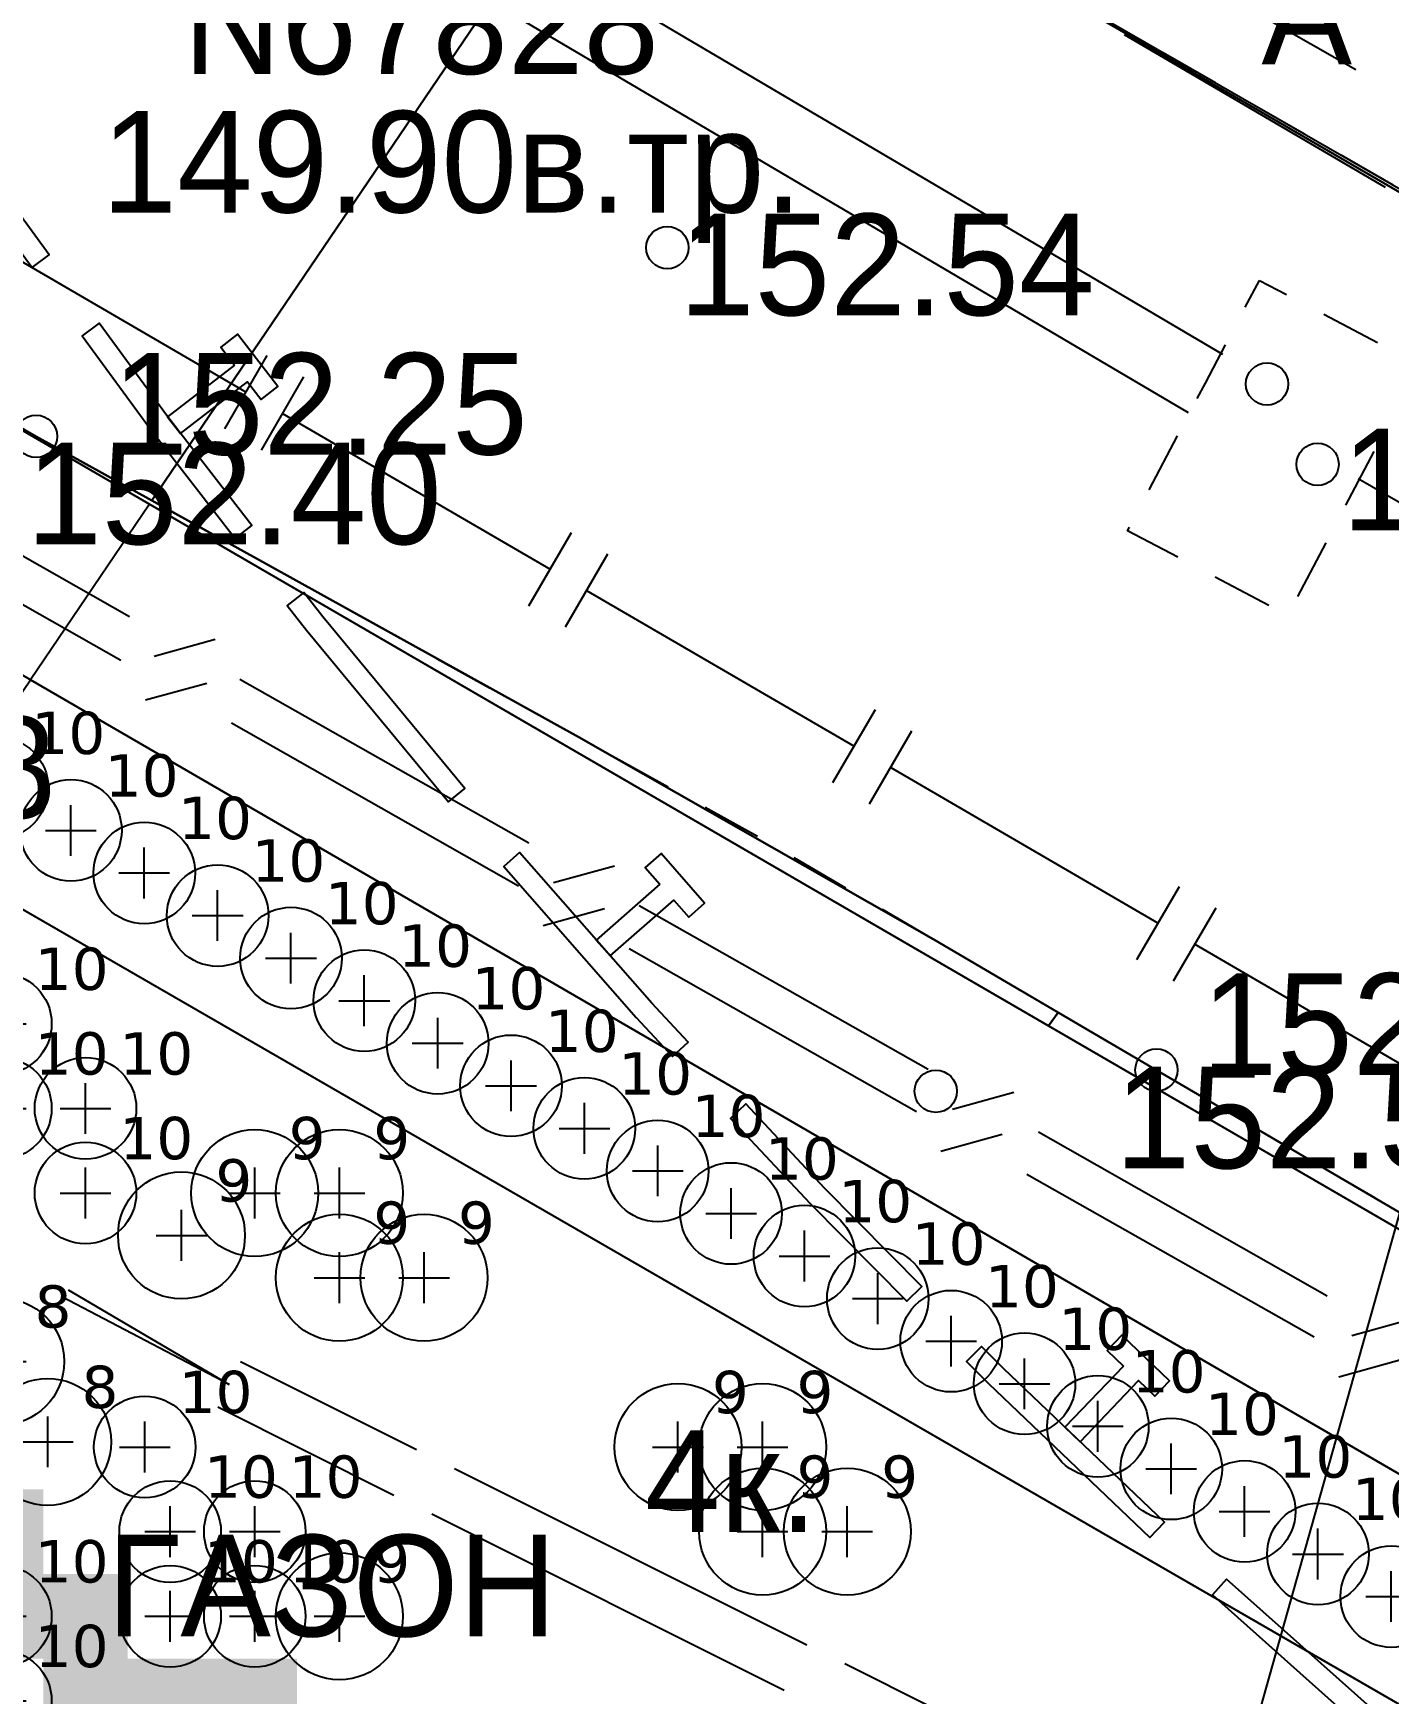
# Model space of a CAD drawing. Header units: metres. Extents: x -2743 to 126, y 13385 to 13916.
# Drawn here: x -1975.85 to -1959.83, y 13682.61 to 13702.22 of the extents above; entities that cross this region are included whole.
import ezdxf

# ---------------------------------------------------------------- set-up
doc = ezdxf.new("R2010")
doc.units = ezdxf.units.M
for name, color, linetype in [('GREEN_LABELS', 7, 'Continuous'), ('GREEN_SHRUBS', 94, 'Continuous'), ('GREEN_ZONE_ALLOWED', 3, 'Continuous'), ('link-улица Берзарина_Граница работ$0$ГП_Граница проектирования', 7, 'Continuous'), ('link-улица Берзарина_Покрытия — Новые$0$ДВ_ПП_Газон_Р', 7, 'Continuous'), ('link-улица Берзарина_Покрытия — Новые$0$ДВ_ПП_Тип2_Р_покрытия_ПЧ_Местные', 7, 'Continuous'), ('link-улица Берзарина_Покрытия — Новые$0$ДВ_ПП_Тип4_У_ПЧ за счет АБ_ТР', 7, 'Continuous'), ('link-улица Берзарина_Покрытия — Новые$0$ДВ_ПП_Тип5_Р ТР', 7, 'Continuous'), ('link-улица Берзарина_Покрытия — Новые$0$ДВ_ПП_Тип6_У_ТР_3м за счет Газона', 7, 'Continuous'), ('link_улица Берзарина_борта$0$ДВ_ГП_П_Борт_БР100.30.15', 7, 'Continuous'), ('link_улица Берзарина_борта$0$ДВ_ГП_П_Борт_Пониженный_бетонный', 7, 'Continuous'), ('link_улица Берзарина_Люки$0$_ГП_В1 колодцы_сущ.', 7, 'Continuous'), ('output[1-12]_3_ДЖКХ-24_03233kl$0$Красные линии', 7, 'Continuous'), ('output[1-12]_3_ДЖКХ-24_03233tp$0$Горизонтали', 7, 'Continuous'), ('output[1-12]_3_ДЖКХ-24_03233tp$0$Граница улицы', 7, 'Continuous'), ('output[1-12]_3_ДЖКХ-24_03233tp$0$Колодцы', 7, 'Continuous'), ('output[1-12]_3_ДЖКХ-24_03233tp$0$Леса и газоны', 7, 'Continuous'), ('output[1-12]_3_ДЖКХ-24_03233tp$0$Светофоры', 7, 'Continuous'), ('output[1-12]_3_ДЖКХ-24_03233up$0$Водопровод', 7, 'Continuous'), ('output[1-12]_3_ДЖКХ-24_03233up$0$Газопровод', 7, 'Continuous'), ('output[1-12]_3_ДЖКХ-24_03233up$0$Кабель связи', 7, 'Continuous'), ('output[1-12]_3_ДЖКХ-24_03233up$0$Кабель электрический', 7, 'Continuous'), ('output[1-12]_3_ДЖКХ-24_03233up$0$Подземные коммуникации', 7, 'Continuous')]:
    doc.layers.add(name, color=color, linetype=linetype)
doc.styles.add('unicode', font='DejaVuSans.ttf')

# ---------------------------------------------------------------- blocks, each defined once
blk = doc.blocks.new('GREEN_SHRUB_COTONEASTER_LUCIDUS')
for p, q in [((0, -0.3), (0, 0.3)), ((-0.3, 0), (0.3, 0))]:
    blk.add_line(p, q)
blk.add_circle((0, 0), 0.6)
at = {"style": 'unicode', "flags": 1}
for tag, p in [('POS', (0.4, 0.4)), ('NUM', (0.4, -0.9)), ('SPECIES', (0.4, -1.8)), ('NPA', (0.4, -2.7))]:
    blk.add_attdef(tag, p, '', height=0.5, dxfattribs=at)
blk = doc.blocks.new('GREEN_SHRUB_CORNUS_SERICEA')
for p, q in [((0, -0.3), (0, 0.3)), ((-0.3, 0), (0.3, 0))]:
    blk.add_line(p, q)
blk.add_circle((0, 0), 0.75)
at = {"style": 'unicode', "flags": 1}
for tag, p in [('POS', (0.4, 0.4)), ('NUM', (0.4, -0.9)), ('SPECIES', (0.4, -1.8)), ('NPA', (0.4, -2.7))]:
    blk.add_attdef(tag, p, '', height=0.5, dxfattribs=at)
blk = doc.blocks.new('GREEN_SHRUB_LONICERA_TATARICA')
for p, q in [((0, -0.3), (0, 0.3)), ((-0.3, 0), (0.3, 0))]:
    blk.add_line(p, q)
blk.add_circle((0, 0), 0.75)
at = {"style": 'unicode', "flags": 1}
for tag, p in [('POS', (0.4, 0.4)), ('NUM', (0.4, -0.9)), ('SPECIES', (0.4, -1.8)), ('NPA', (0.4, -2.7))]:
    blk.add_attdef(tag, p, '', height=0.5, dxfattribs=at)

msp = doc.modelspace()

# ---------------------------------------------------------------- hatches: boundary and pattern name
at = {"layer": 'GREEN_ZONE_ALLOWED', "transparency": 33554508}
h = msp.add_hatch(color=3, dxfattribs=at)
h.dxf.hatch_style = 1
h.paths.add_polyline_path([(-1992.7269999999999, 13684.022), (-1992.7269999999999, 13685.022), (-1992.7269999999999, 13686.022), (-1992.7269999999999, 13687.022), (-1991.7269999999999, 13687.022), (-1991.7269999999999, 13688.022), (-1990.7269999999999, 13688.022), (-1990.7269999999999, 13689.022), (-1990.7269999999999, 13690.022), (-1989.7269999999999, 13690.022), (-1989.7269999999999, 13691.022), (-1988.7269999999999, 13691.022), (-1987.7269999999999, 13691.022), (-1987.7269999999999, 13690.022), (-1986.7269999999999, 13690.022), (-1985.7269999999999, 13690.022), (-1985.7269999999999, 13689.022), (-1984.7269999999999, 13689.022), (-1983.7269999999999, 13689.022), (-1983.7269999999999, 13688.022), (-1982.7269999999999, 13688.022), (-1981.7269999999999, 13688.022), (-1981.7269999999999, 13687.022), (-1980.7269999999999, 13687.022), (-1979.7269999999999, 13687.022), (-1979.7269999999999, 13686.022), (-1978.7269999999999, 13686.022), (-1977.7269999999999, 13686.022), (-1977.7269999999999, 13685.022), (-1976.7269999999999, 13685.022), (-1975.7269999999999, 13685.022), (-1975.7269999999999, 13684.022), (-1974.7269999999999, 13684.022), (-1974.7269999999999, 13683.022), (-1973.7269999999999, 13683.022), (-1972.7269999999999, 13683.022), (-1972.7269999999999, 13682.022), (-1973.7269999999999, 13682.022), (-1974.7269999999999, 13682.022), (-1975.7269999999999, 13682.022), (-1975.7269999999999, 13683.022), (-1976.7269999999999, 13683.022), (-1977.7269999999999, 13683.022), (-1978.7269999999999, 13683.022), (-1979.7269999999999, 13683.022), (-1980.7269999999999, 13683.022), (-1980.7269999999999, 13682.022), (-1981.7269999999999, 13682.022), (-1981.7269999999999, 13681.022), (-1982.7269999999999, 13681.022), (-1982.7269999999999, 13680.022), (-1983.7269999999999, 13680.022), (-1984.7269999999999, 13680.022), (-1984.7269999999999, 13681.022), (-1985.7269999999999, 13681.022), (-1986.7269999999999, 13681.022), (-1987.7269999999999, 13681.022), (-1987.7269999999999, 13682.022), (-1988.7269999999999, 13682.022), (-1989.7269999999999, 13682.022), (-1989.7269999999999, 13683.022), (-1990.7269999999999, 13683.022), (-1991.7269999999999, 13683.022), (-1991.7269999999999, 13684.022), (-1992.7269999999999, 13684.022)])

# ---------------------------------------------------------------- linework, layer by layer
at = {"layer": 'link-улица Берзарина_Граница работ$0$ГП_Граница проектирования'}
msp.add_lwpolyline([(-1921.401797826757, 13649.4657275657), (-1933.1594, 13654.09219), (-1928.778698876347, 13664.62883794609), (-1988.078866047006, 13698.85925410055), (-1995.298717353486, 13686.45076689452), (-2001.646083162938, 13689.6933104648), (-2002.701033743228, 13690.38280305757), (-2013.581689738087, 13696.08301003195)], dxfattribs=at)
at = {"layer": 'link-улица Берзарина_Покрытия — Новые$0$ДВ_ПП_Газон_Р'}
msp.add_lwpolyline([(-1939.468366, 13670.799339), (-1949.957783, 13676.854248), (-1977.226722, 13692.594965), (-1975.877041, 13694.586002), (-1948.44946, 13678.673621), (-1938.236227, 13672.748314), (-1939.468366, 13670.799339)], close=True, dxfattribs=at)
at = {"layer": 'link-улица Берзарина_Покрытия — Новые$0$ДВ_ПП_Тип2_Р_покрытия_ПЧ_Местные'}
msp.add_lwpolyline([(-1982.025, 13701.036), (-1975.811, 13697.461), (-1974.442488, 13696.702241), (-1968.50946, 13705.454586), (-1968.50946, 13705.454586), (-1969.286836, 13705.905332), (-1973.33433, 13708.23659), (-1973.342087, 13708.282142), (-1973.933424, 13708.874879), (-1974.332235, 13709.593658), (-1974.521175, 13710.393656), (-1974.482897, 13711.230047), (-1974.425178, 13711.478617), (-1974.346702, 13711.720952), (-1974.247952, 13711.955757), (-1974.129408, 13712.181735), (-1973.707181, 13712.909583), (-1973.66024, 13712.982943), (-1973.6072, 13713.051815), (-1973.54838, 13713.11582), (-1973.484097, 13713.17458), (-1973.47049, 13713.31323), (-1973.371372, 13713.485694), (-1976.88066, 13715.27031)], dxfattribs=at)
msp.add_lwpolyline([(-1968.50946, 13705.454586), (-1974.442488, 13696.702241), (-1969.400187, 13693.906586), (-1965.20591, 13691.517475), (-1962.573262, 13689.975549), (-1952.591, 13684.129), (-1946.762066, 13680.708994), (-1939.96895, 13688.903004), (-1940.950006, 13689.474793), (-1968.50946, 13705.454586)], close=True, dxfattribs=at)
at = {"layer": 'link-улица Берзарина_Покрытия — Новые$0$ДВ_ПП_Тип4_У_ПЧ за счет АБ_ТР'}
for points in [[(-1965.20591, 13691.517475), (-1969.400187, 13693.906586), (-1974.442488, 13696.702241), (-1975.811, 13697.461), (-1980.276152, 13700.028344), (-1980.264345, 13700.021544), (-1980.252545, 13700.014734), (-1980.24075, 13700.007913), (-1980.228962, 13700.001081), (-1974.470824, 13696.66044), (-1963.847843, 13690.497414), (-1963.733681, 13690.655199), (-1965.20591, 13691.517475)], [(-1962.573262, 13689.975549), (-1963.733681, 13690.655199), (-1963.847843, 13690.497414), (-1946.831514, 13680.625224), (-1938.593018, 13675.84558), (-1936.899341, 13674.862976), (-1926.516649, 13668.839356), (-1923.054836, 13666.830951), (-1920.444446, 13665.316507), (-1915.507, 13662.452), (-1918.322982, 13664.108515), (-1920.43599, 13665.351502), (-1930.526, 13671.287), (-1936.854622, 13674.933711), (-1940.444, 13677.002), (-1946.762066, 13680.708994), (-1952.591, 13684.129), (-1962.573262, 13689.975549)]]:
    msp.add_lwpolyline(points, close=True, dxfattribs=at)
at = {"layer": 'link-улица Берзарина_Покрытия — Новые$0$ДВ_ПП_Тип5_Р ТР'}
msp.add_lwpolyline([(-1930.178774, 13685.493444), (-1931.226202, 13683.836642), (-1939.967302, 13688.904992), (-1940.950006, 13689.474793), (-1956.88284, 13698.76093), (-1968.508, 13705.456741), (-1967.384467, 13707.114166), (-1946.616231, 13695.072124), (-1946.435984, 13694.967102), (-1938.685787, 13690.450785), (-1937.965303, 13690.030933), (-1930.178774, 13685.493444)], close=True, dxfattribs=at)
at = {"layer": 'link-улица Берзарина_Покрытия — Новые$0$ДВ_ПП_Тип6_У_ТР_3м за счет Газона'}
msp.add_lwpolyline([(-1948.44946, 13678.673621), (-1975.877041, 13694.586002), (-1981.483516, 13697.838653), (-1982.343938, 13698.294011), (-1983.235817, 13698.680498), (-1984.155031, 13698.996516), (-1985.097456, 13699.240465), (-1984.832932, 13700.45562), (-1984.416488, 13700.346024), (-1983.698, 13700.114), (-1983.281704, 13701.34357), (-1982.49134, 13701.072166), (-1981.717908, 13700.757427), (-1980.96319, 13700.400138), (-1980.228962, 13700.001081), (-1974.470824, 13696.66044), (-1946.831514, 13680.625224), (-1948.44946, 13678.673621)], close=True, dxfattribs=at)
msp.add_lwpolyline([(-1974.470824, 13696.66044), (-1975.877041, 13694.586002)], dxfattribs=at)
at = {"layer": 'link_улица Берзарина_борта$0$ДВ_ГП_П_Борт_БР100.30.15'}
for points in [[(-1908.483959653988, 13673.42887914703), (-1909.8229598534786, 13673.036716375873), (-1911.1982451152282, 13672.963399274924), (-1912.5540405464112, 13673.205481280163), (-1913.834571254202, 13673.75951582757), (-1917.420691615587, 13675.83584546817), (-1920.884364190623, 13677.84127900306), (-1922.245957951941, 13678.62962886312), (-1972.987870199297, 13708.05130133726)], [(-1986.76556489874, 13701.99375980923), (-1985.0533357556162, 13701.780974744519), (-1983.3822758980557, 13701.374615568473), (-1981.768709883187, 13700.77965881108), (-1980.2289622681385, 13700.00108100233), (-1926.516648952263, 13668.83935578818), (-1923.054835545091, 13666.83095079727), (-1915.507, 13662.452), (-1894.466, 13647.696), (-1863.37246007522, 13632.74216777708)]]:
    msp.add_lwpolyline(points, dxfattribs=at)
at = {"layer": 'link_улица Берзарина_борта$0$ДВ_ГП_П_Борт_Пониженный_бетонный'}
msp.add_lwpolyline([(-2000.535798788894, 13689.12612313602), (-1999.13147910809, 13692.20869026034), (-1997.803302134053, 13694.463532670065), (-1996.055440489455, 13696.373920181519), (-1993.951562950828, 13697.88332406221), (-1991.5553382947044, 13698.935215579639), (-1988.9926468796366, 13699.465292062981), (-1986.4033512913102, 13699.453080230378), (-1983.872093646957, 13698.907795432784), (-1981.4835160638088, 13697.83865302116), (-1919.727383279791, 13662.01022707376)], dxfattribs=at)
at = {"layer": 'link_улица Берзарина_Люки$0$_ГП_В1 колодцы_сущ.'}
msp.add_circle((-1960.670000000015, 13697.13000000001), 0.25, dxfattribs=at)
at = {"layer": 'output[1-12]_3_ДЖКХ-24_03233kl$0$Красные линии'}
for points in [[(-1976.232123, 13699.967887), (-1975.858616, 13699.457216), (-1975.656829, 13699.604804), (-1976.027877, 13700.112112), (-1977.360982, 13702.068385), (-1977.567574, 13701.927603), (-1976.232123, 13699.967887)], [(-1974.459835, 13697.544759), (-1973.457678, 13696.253937), (-1973.260205, 13696.407249), (-1974.260165, 13697.69524), (-1975.066478, 13698.797658), (-1975.268265, 13698.65007), (-1974.459835, 13697.544759)], [(-1973.466843, 13698.304069), (-1974.256734, 13697.690821), (-1974.103422, 13697.493348), (-1973.313531, 13698.106596), (-1973.15102, 13697.897275), (-1972.953548, 13698.050587), (-1973.431881, 13698.666702), (-1973.629354, 13698.51339), (-1973.466843, 13698.304069)], [(-1972.617558, 13695.171827), (-1970.939174, 13693.141948), (-1970.746505, 13693.301254), (-1972.422442, 13695.328173), (-1972.646957, 13695.617359), (-1972.84443, 13695.464047), (-1972.617558, 13695.171827)], [(-1968.722664, 13690.596079), (-1968.290763, 13690.134683), (-1968.108249, 13690.30553), (-1968.537336, 13690.76392), (-1970.09779, 13692.545044), (-1970.285831, 13692.3803), (-1968.722664, 13690.596079)], [(-1968.439534, 13692.169794), (-1969.191699, 13691.510819), (-1969.026955, 13691.322778), (-1968.27479, 13691.981753), (-1968.100162, 13691.78243), (-1967.912121, 13691.947174), (-1968.426122, 13692.533862), (-1968.614163, 13692.369118), (-1968.439534, 13692.169794)], [(-1966.670049, 13688.403285), (-1965.521546, 13687.243897), (-1965.343938, 13687.419838), (-1966.489951, 13688.576714), (-1967.424863, 13689.575473), (-1967.607377, 13689.404626), (-1966.670049, 13688.403285)], [(-1964.55756, 13686.270773), (-1962.651804, 13684.45284), (-1962.479244, 13684.633735), (-1964.38244, 13686.449227), (-1964.640174, 13686.709403), (-1964.817783, 13686.533462), (-1964.55756, 13686.270773)], [(-1962.964828, 13686.478954), (-1963.655066, 13685.755372), (-1963.47417, 13685.582812), (-1962.783932, 13686.306395), (-1962.592183, 13686.123482), (-1962.419624, 13686.304377), (-1962.984018, 13686.842763), (-1963.156578, 13686.661867), (-1962.964828, 13686.478954)], [(-1960.14192, 13682.195569), (-1959.65874, 13681.788347), (-1959.497629, 13681.97951), (-1959.97808, 13682.384431), (-1961.744538, 13683.961625), (-1961.911042, 13683.775141), (-1960.14192, 13682.195569)]]:
    msp.add_lwpolyline(points, close=True, dxfattribs=at)
at = {"layer": 'output[1-12]_3_ДЖКХ-24_03233tp$0$Горизонтали'}
for centre in [(-1968.353, 13699.691), (-1975.811, 13697.461), (-1962.573262337951, 13689.97554925411)]:
    msp.add_circle(centre, 0.25, dxfattribs=at)
at = {"layer": 'output[1-12]_3_ДЖКХ-24_03233tp$0$Граница улицы'}
for points in [[(-1961.876027237467, 13701.636884985106), (-1962.4928762869665, 13701.99217510615)], [(-1960.825907848982, 13701.032041636565), (-1961.4427568984818, 13701.387331757607)], [(-1959.7757884604973, 13700.427198288022), (-1960.3926375099968, 13700.782488409064)], [(-1976.3463104700531, 13697.768971504738), (-1975.8110000000004, 13697.461000000003), (-1975.7329428351013, 13697.417721952339)], [(-1975.295657342926, 13697.175273198303), (-1974.6774835565952, 13696.832532661618)], [(-1974.24019806442, 13696.590083907582), (-1973.6220242780892, 13696.247343370896)], [(-1973.184738785914, 13696.00489461686), (-1972.5665649995833, 13695.662154080175)], [(-1972.129279507408, 13695.41970532614), (-1971.5111057210772, 13695.076964789454)], [(-1971.073820228902, 13694.83451603542), (-1970.4556464425712, 13694.491775498733)], [(-1970.018360950396, 13694.249326744699), (-1969.4001871640653, 13693.906586208012)], [(-1968.96290167189, 13693.664137453978), (-1968.3447278855592, 13693.321396917292)], [(-1967.907442393384, 13693.078948163256), (-1967.2892686070534, 13692.73620762657)], [(-1966.8571918003515, 13692.484620219699), (-1966.2472737407427, 13692.127394988009)], [(-1965.815828207496, 13691.874700010136), (-1965.205910147887, 13691.517474778446)], [(-1964.7744646146402, 13691.264779800575), (-1964.1645465550314, 13690.907554568883)], [(-1963.7331010217847, 13690.654859591012), (-1963.1231829621756, 13690.297634359322)], [(-1962.691737428929, 13690.044939381449), (-1962.5732623379502, 13689.975549254106), (-1962.0818193693194, 13689.687714149757)], [(-1961.6503738360727, 13689.435019171884), (-1961.0404557764637, 13689.077793940194)], [(-1960.6090102432167, 13688.825098962323), (-1959.9990921836077, 13688.467873730631)]]:
    msp.add_lwpolyline(points, dxfattribs=at)
at = {"layer": 'output[1-12]_3_ДЖКХ-24_03233tp$0$Колодцы'}
msp.add_circle((-1960.67, 13697.13), 0.25, dxfattribs=at)
at = {"layer": 'output[1-12]_3_ДЖКХ-24_03233tp$0$Светофоры'}
msp.add_circle((-1965.181, 13689.725), 0.25, dxfattribs=at)
at = {"layer": 'output[1-12]_3_ДЖКХ-24_03233up$0$Водопровод'}
for points in [[(-1980.2503157744852, 13709.309556145628), (-1961.7929618138699, 13698.4336382104)], [(-1980.4533824825482, 13708.500657136854), (-1962.199095229996, 13697.744395402453)], [(-1964.6252974497088, 13670.769412998112), (-1955.832199160399, 13702.035215833863)], [(-1961.523600844265, 13698.98610905991), (-1961.3562399975585, 13699.303910336619)], [(-1961.3562399975585, 13699.303910336619), (-1961.0384387206982, 13699.136549490198)], [(-1960.596035284442, 13698.903570522074), (-1959.9604327307215, 13698.56884882923)], [(-1962.0913015061985, 13697.90810307044), (-1961.996028521933, 13698.089016806427), (-1961.7565798127862, 13698.543705623862)], [(-1962.659002168132, 13696.830097080972), (-1962.3242804747197, 13697.465699634393)], [(-1960.0039259492228, 13697.283229880408), (-1960.3386476375033, 13696.647627324286)], [(-1960.1886415935921, 13696.96438263737), (-1937.7518853709569, 13684.06142730675)], [(-1962.3220454944967, 13696.032609775497), (-1962.9146335032199, 13696.344679097872), (-1962.8919811366532, 13696.387693644925)], [(-1960.5716266024526, 13696.205223886356), (-1960.9063482907331, 13695.569621330234)], [(-1961.244039500744, 13695.4649091217), (-1961.8796420566907, 13695.799630810316)]]:
    msp.add_lwpolyline(points, dxfattribs=at)
at = {"layer": 'output[1-12]_3_ДЖКХ-24_03233up$0$Газопровод'}
for points in [[(-1976.490331433205, 13699.821872802424), (-1973.3302487313683, 13697.983075721428)], [(-1973.5817163128604, 13697.550913650604), (-1973.0787811498762, 13698.415237792253)], [(-1973.1495542420369, 13697.299446069112), (-1972.6466190790527, 13698.16377021076)], [(-1972.898086660545, 13697.731608139937), (-1969.738003958708, 13695.89281105894)], [(-1969.9894715402004, 13695.460648988117), (-1969.4865363772162, 13696.324973129764)], [(-1969.5573094693768, 13695.209181406624), (-1969.0543743063927, 13696.073505548273)], [(-1969.3058418878848, 13695.64134347745), (-1966.145759186048, 13693.802546396453)], [(-1966.3972267675404, 13693.37038432563), (-1965.8942916045562, 13694.234708467277)], [(-1965.9650646967166, 13693.118916744137), (-1965.4621295337327, 13693.983240885786)], [(-1965.7135971152247, 13693.551078814962), (-1962.553514413388, 13691.712281733966)], [(-1962.80498199488, 13691.280119663143), (-1962.3020468318962, 13692.14444380479)], [(-1962.3728199240566, 13691.02865208165), (-1961.8698847610724, 13691.892976223298)], [(-1962.1213523425647, 13691.460814152473), (-1958.961269640728, 13689.622017071479)]]:
    msp.add_lwpolyline(points, dxfattribs=at)
at = {"layer": 'output[1-12]_3_ДЖКХ-24_03233up$0$Кабель связи'}
for points in [[(-1978.1192605841616, 13697.26919768685), (-1974.706972816817, 13695.33399277722)], [(-1978.2031061069933, 13696.741937039194), (-1974.8087528057208, 13694.816903272553)], [(-1974.415824483058, 13694.864224059926), (-1973.693346300569, 13695.06378677144)], [(-1974.517604471962, 13694.347134555259), (-1973.795126289473, 13694.546697266773)], [(-1973.40219796681, 13694.594018054146), (-1969.9899101994654, 13692.658813144515)], [(-1973.5039779557142, 13694.076928549479), (-1970.1096246544416, 13692.151894782835)], [(-1969.6987618657065, 13692.18904442722), (-1968.9762836832174, 13692.388607138735)], [(-1969.8184763206827, 13691.682126065542), (-1969.0959981381939, 13691.881688777055)], [(-1968.6851353494585, 13691.91883842144), (-1965.2728475821136, 13689.98363351181)], [(-1968.804849804435, 13691.411920059762), (-1965.4104965031624, 13689.48688629312)], [(-1964.981699248355, 13689.513864794515), (-1964.2592210658659, 13689.71342750603)], [(-1965.1193481694036, 13689.017117575824), (-1964.3968699869147, 13689.21668028734)], [(-1963.968072732107, 13689.243658788735), (-1960.555784964762, 13687.308453879104)], [(-1964.1057216531558, 13688.746911570044), (-1960.7113683518833, 13686.821877803402)], [(-1960.2646366310034, 13686.83868516181), (-1959.5421584485143, 13687.038247873325)], [(-1960.4202200181244, 13686.352109086109), (-1959.6977418356355, 13686.551671797622)]]:
    msp.add_lwpolyline(points, dxfattribs=at)
at = {"layer": 'output[1-12]_3_ДЖКХ-24_03233up$0$Кабель электрический'}
for points in [[(-1963.352189361806, 13703.587838276153), (-1960.218466949149, 13701.794255769328)], [(-1959.867211282801, 13700.400924895022), (-1962.9517705546875, 13702.205804022027)], [(-1973.53, 13686.26), (-1975.5048266591311, 13687.295182329575)], [(-1975.4319902874222, 13687.378289448807), (-1973.53, 13686.26)], [(-1971.3144427191, 13685.487631556174), (-1973.39583592135, 13686.528328157301)], [(-1971.5827708764002, 13684.950975241574), (-1973.6641640786502, 13685.9916718427)], [(-1966.7044427191001, 13683.182631556174), (-1970.8672291236, 13685.264024758424)], [(-1966.9727708764003, 13682.645975241574), (-1971.1355572809002, 13684.727368443824)], [(-1964.17583592135, 13681.9183281573), (-1966.2572291236002, 13682.959024758426)]]:
    msp.add_lwpolyline(points, dxfattribs=at)
at = {"layer": 'output[1-12]_3_ДЖКХ-24_03233up$0$Подземные коммуникации'}
msp.add_circle((-1961.26700000003, 13698.08000000001), 0.25, dxfattribs=at)

# ---------------------------------------------------------------- block references
at = {"layer": 'GREEN_SHRUBS'}
for name, p in [('GREEN_SHRUB_COTONEASTER_LUCIDUS', (-1976.2662514576818, 13693.308865604567)), ('GREEN_SHRUB_COTONEASTER_LUCIDUS', (-1975.3995503231658, 13692.80604044268)), ('GREEN_SHRUB_COTONEASTER_LUCIDUS', (-1974.5328491886498, 13692.30321528079)), ('GREEN_SHRUB_COTONEASTER_LUCIDUS', (-1973.6661480541336, 13691.800390118902)), ('GREEN_SHRUB_COTONEASTER_LUCIDUS', (-1972.7994469196176, 13691.297564957013)), ('GREEN_SHRUB_COTONEASTER_LUCIDUS', (-1971.9327457851014, 13690.794739795125)), ('GREEN_SHRUB_COTONEASTER_LUCIDUS', (-1976.227, 13690.522)), ('GREEN_SHRUB_COTONEASTER_LUCIDUS', (-1971.0660446505854, 13690.291914633235)), ('GREEN_SHRUB_COTONEASTER_LUCIDUS', (-1970.1993435160691, 13689.789089471347)), ('GREEN_SHRUB_COTONEASTER_LUCIDUS', (-1976.227, 13689.522)), ('GREEN_SHRUB_COTONEASTER_LUCIDUS', (-1975.227, 13689.522)), ('GREEN_SHRUB_COTONEASTER_LUCIDUS', (-1969.3326423815531, 13689.286264309458)), ('GREEN_SHRUB_LONICERA_TATARICA', (-1973.227, 13688.522)), ('GREEN_SHRUB_LONICERA_TATARICA', (-1972.227, 13688.522)), ('GREEN_SHRUB_COTONEASTER_LUCIDUS', (-1968.465941247037, 13688.78343914757)), ('GREEN_SHRUB_COTONEASTER_LUCIDUS', (-1975.227, 13688.522)), ('GREEN_SHRUB_COTONEASTER_LUCIDUS', (-1967.5992401125209, 13688.28061398568)), ('GREEN_SHRUB_LONICERA_TATARICA', (-1974.0930254037846, 13688.022)), ('GREEN_SHRUB_LONICERA_TATARICA', (-1972.227, 13687.522)), ('GREEN_SHRUB_LONICERA_TATARICA', (-1971.227, 13687.522)), ('GREEN_SHRUB_COTONEASTER_LUCIDUS', (-1966.7325389780049, 13687.77778882379)), ('GREEN_SHRUB_COTONEASTER_LUCIDUS', (-1965.8658378434886, 13687.274963661903)), ('GREEN_SHRUB_CORNUS_SERICEA', (-1976.2288076211353, 13686.532000000001)), ('GREEN_SHRUB_COTONEASTER_LUCIDUS', (-1964.9991367089726, 13686.772138500013)), ('GREEN_SHRUB_COTONEASTER_LUCIDUS', (-1964.1324355744564, 13686.269313338125)), ('GREEN_SHRUB_CORNUS_SERICEA', (-1975.674, 13685.582)), ('GREEN_SHRUB_LONICERA_TATARICA', (-1968.227, 13685.522)), ('GREEN_SHRUB_LONICERA_TATARICA', (-1967.227, 13685.522)), ('GREEN_SHRUB_COTONEASTER_LUCIDUS', (-1963.2657344399404, 13685.766488176236)), ('GREEN_SHRUB_COTONEASTER_LUCIDUS', (-1974.527, 13685.522)), ('GREEN_SHRUB_COTONEASTER_LUCIDUS', (-1962.3990333054244, 13685.263663014348)), ('GREEN_SHRUB_COTONEASTER_LUCIDUS', (-1961.5323321709081, 13684.760837852458)), ('GREEN_SHRUB_COTONEASTER_LUCIDUS', (-1974.227, 13684.522)), ('GREEN_SHRUB_COTONEASTER_LUCIDUS', (-1973.227, 13684.522)), ('GREEN_SHRUB_LONICERA_TATARICA', (-1967.227, 13684.522)), ('GREEN_SHRUB_LONICERA_TATARICA', (-1966.227, 13684.522)), ('GREEN_SHRUB_COTONEASTER_LUCIDUS', (-1960.6656310363921, 13684.25801269057)), ('GREEN_SHRUB_COTONEASTER_LUCIDUS', (-1959.798929901876, 13683.75518752868)), ('GREEN_SHRUB_COTONEASTER_LUCIDUS', (-1976.227, 13683.522)), ('GREEN_SHRUB_COTONEASTER_LUCIDUS', (-1974.227, 13683.522)), ('GREEN_SHRUB_COTONEASTER_LUCIDUS', (-1973.227, 13683.522)), ('GREEN_SHRUB_LONICERA_TATARICA', (-1972.227, 13683.522)), ('GREEN_SHRUB_COTONEASTER_LUCIDUS', (-1976.227, 13682.522))]:
    msp.add_blockref(name, p, dxfattribs=at)

# ---------------------------------------------------------------- texts
at = {"layer": 'GREEN_LABELS', "style": 'unicode'}
for s, p in [('10', (-1975.8662514576818, 13693.708865604567)), ('10', (-1974.9995503231657, 13693.20604044268)), ('10', (-1974.1328491886497, 13692.70321528079)), ('10', (-1973.2661480541335, 13692.200390118902)), ('10', (-1972.3994469196175, 13691.697564957012)), ('10', (-1971.5327457851013, 13691.194739795124)), ('10', (-1975.827, 13690.922)), ('10', (-1970.6660446505853, 13690.691914633235)), ('10', (-1969.799343516069, 13690.189089471347)), ('10', (-1975.827, 13689.922)), ('10', (-1974.827, 13689.922)), ('10', (-1968.932642381553, 13689.686264309457)), ('10', (-1968.065941247037, 13689.18343914757)), ('10', (-1974.827, 13688.922)), ('9', (-1972.827, 13688.922)), ('9', (-1971.827, 13688.922)), ('10', (-1967.1992401125208, 13688.68061398568)), ('9', (-1973.6930254037845, 13688.422)), ('10', (-1966.3325389780048, 13688.17778882379)), ('9', (-1971.827, 13687.922)), ('9', (-1970.827, 13687.922)), ('10', (-1965.4658378434885, 13687.674963661902)), ('10', (-1964.5991367089725, 13687.172138500013)), ('8', (-1975.8288076211352, 13686.932)), ('10', (-1963.7324355744563, 13686.669313338125)), ('10', (-1962.8657344399403, 13686.166488176235)), ('8', (-1975.274, 13685.982)), ('10', (-1974.127, 13685.922)), ('9', (-1967.827, 13685.922)), ('9', (-1966.827, 13685.922)), ('10', (-1961.9990333054243, 13685.663663014348)), ('10', (-1961.132332170908, 13685.160837852458)), ('10', (-1973.827, 13684.922)), ('10', (-1972.827, 13684.922)), ('9', (-1966.827, 13684.922)), ('9', (-1965.827, 13684.922)), ('10', (-1960.265631036392, 13684.65801269057)), ('10', (-1975.827, 13683.922)), ('10', (-1973.827, 13683.922)), ('10', (-1972.827, 13683.922)), ('9', (-1971.827, 13683.922)), ('10', (-1975.827, 13682.922))]:
    msp.add_text(s, height=0.5, dxfattribs=at).set_placement(p)
at = {"layer": 'output[1-12]_3_ДЖКХ-24_03233tp$0$Горизонтали'}
for s, p in [('152.54', (-1968.213923531673, 13698.89163604287)), ('152.25', (-1974.909706403083, 13697.24651084923)), ('152.40', (-1975.926752301448, 13696.18688573107)), ('152.58', (-1980.483690332924, 13692.95053945398)), ('152.38', (-1962.039682931667, 13689.91860147313)), ('152.53', (-1963.065142368364, 13688.81384338781))]:
    msp.add_text(s, height=1.2, dxfattribs=at).set_placement(p)
at = {"layer": 'output[1-12]_3_ДЖКХ-24_03233tp$0$Граница улицы'}
msp.add_text('А', height=1.2, dxfattribs=at).set_placement((-1961.333073877779, 13701.85681756421))
at = {"layer": 'output[1-12]_3_ДЖКХ-24_03233tp$0$Колодцы'}
msp.add_text('152.58', height=1.2, dxfattribs=at).set_placement((-1960.383264681367, 13696.35075430252))
at = {"layer": 'output[1-12]_3_ДЖКХ-24_03233tp$0$Леса и газоны'}
msp.add_text('ГАЗОН', height=1.2, dxfattribs=at).set_placement((-1974.975701788522, 13683.28465158038))
at = {"layer": 'output[1-12]_3_ДЖКХ-24_03233up$0$Водопровод'}
for s, p in [('N67828', (-1974.0724084045903, 13701.742212597095)), ('149.90в.тр.', (-1975.0373323293843, 13700.105469055985))]:
    msp.add_text(s, height=1.2, dxfattribs=at).set_placement(p)
at = {"layer": 'output[1-12]_3_ДЖКХ-24_03233up$0$Кабель электрический'}
msp.add_text('4к.', height=1.2, dxfattribs=at).set_placement((-1968.618930407524, 13684.51968867925))

doc.saveas('drawing.dxf')
